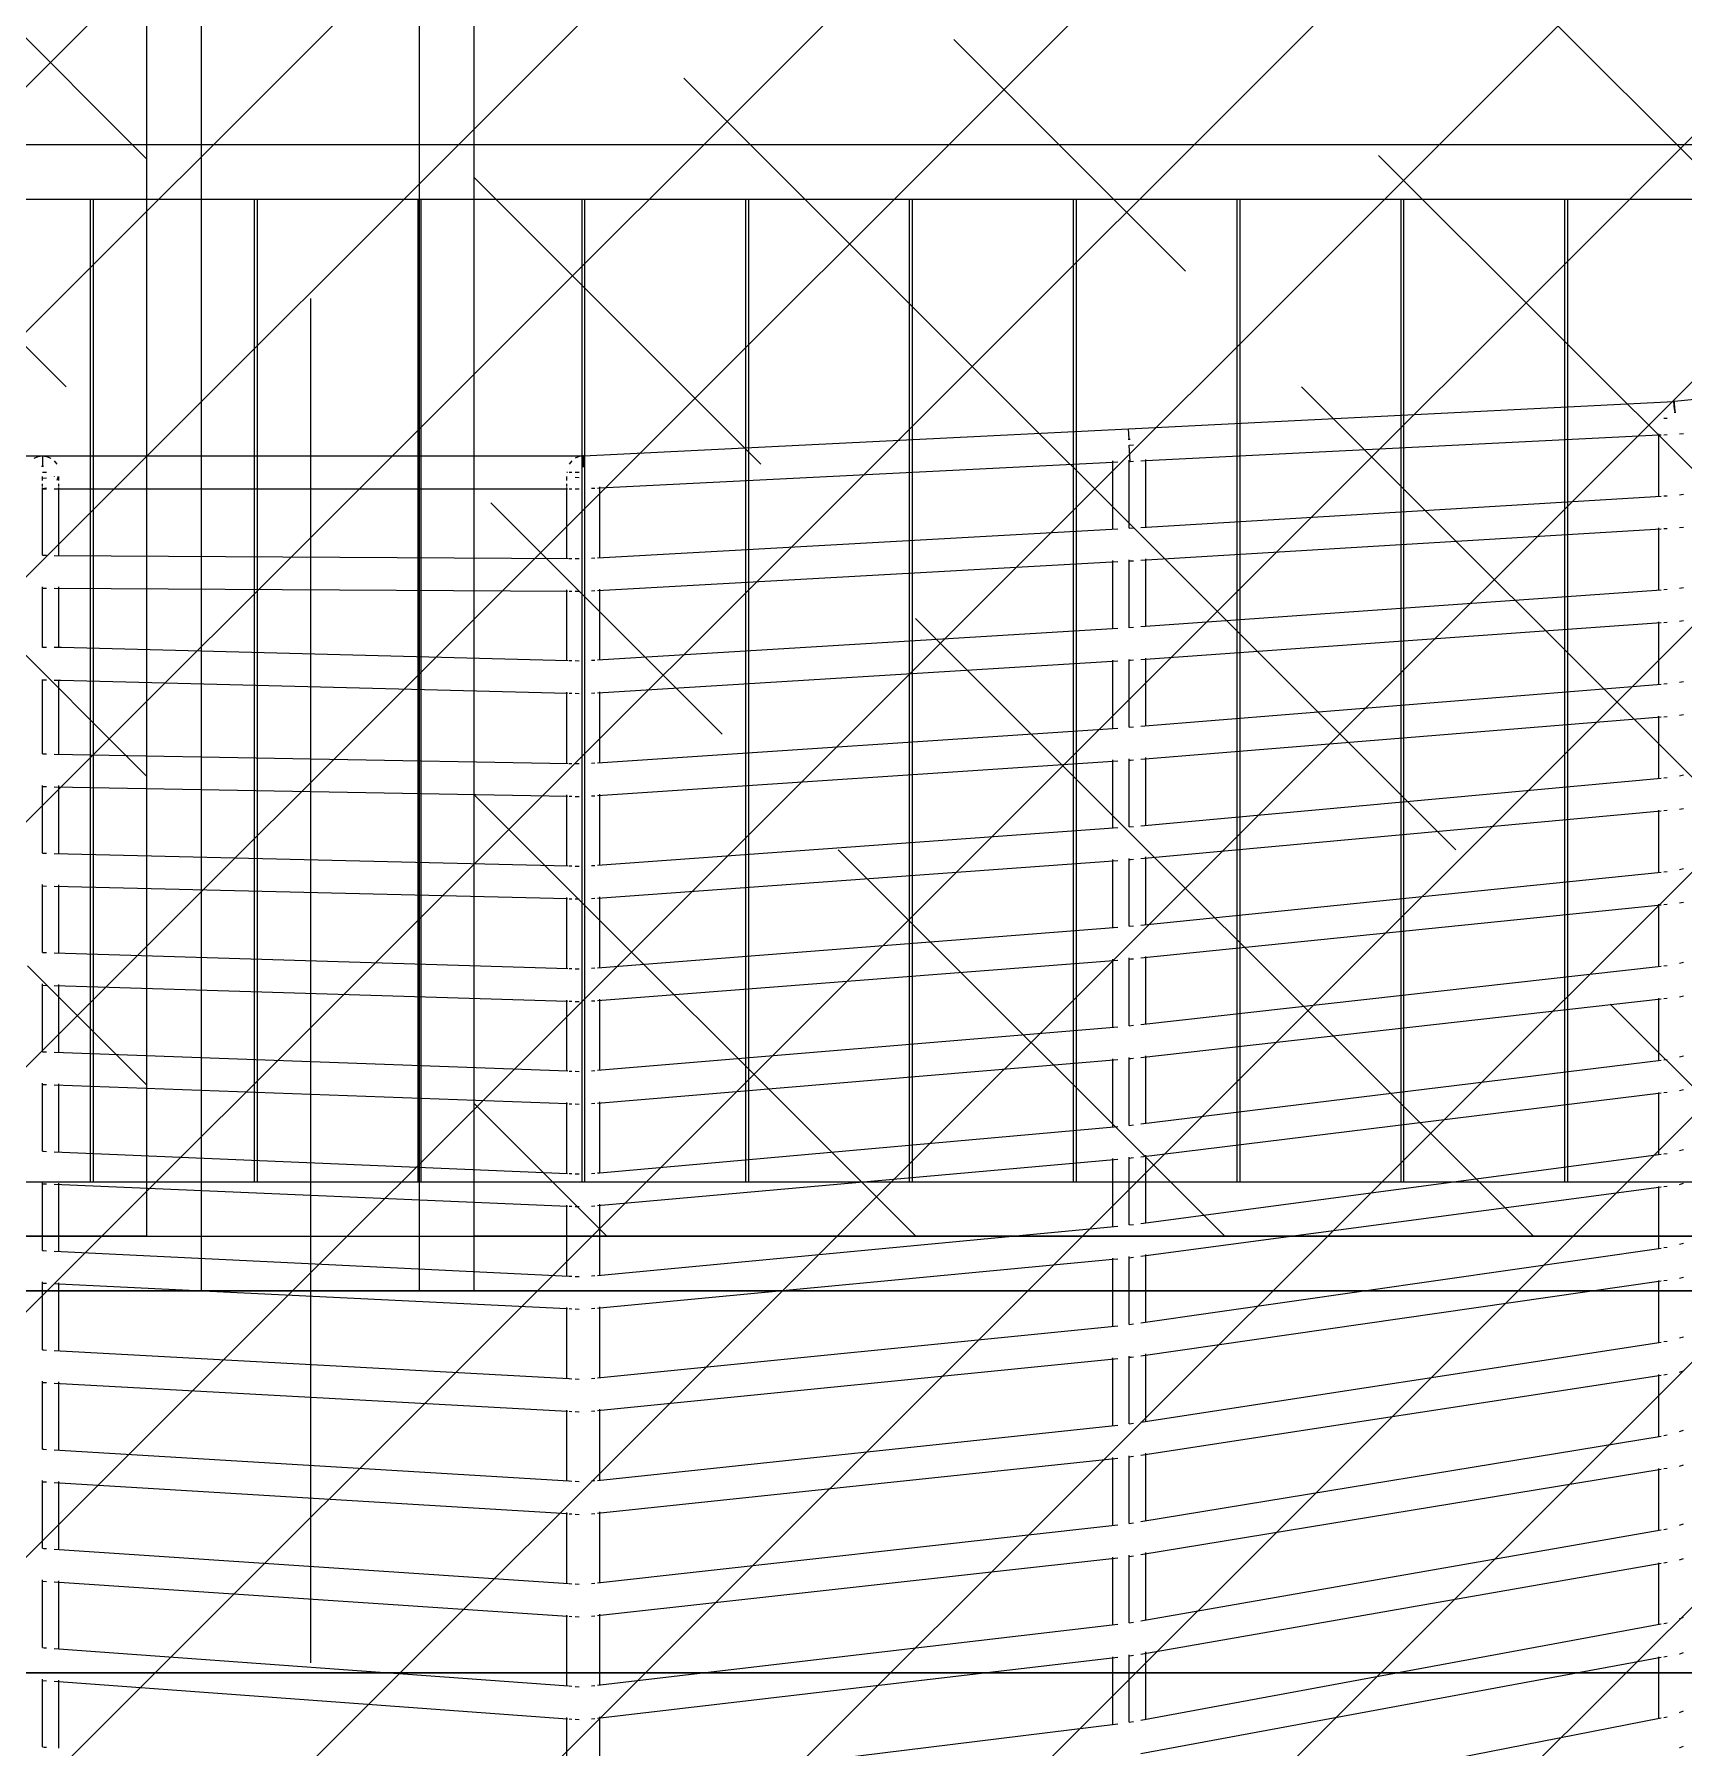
# Model space of a CAD drawing. Header units: millimetres. Extents: x 886808 to 1650903, y -1008069 to 230892.
# Drawn here: x 1025019 to 1026529, y -355429 to -353859 of the extents above; entities that cross this region are included whole.
import ezdxf

# ---------------------------------------------------------------- set-up
doc = ezdxf.new("R2010")
doc.units = ezdxf.units.MM
doc.linetypes.add('ACAD_ISO07W100', pattern=[3, 0, -3])
doc.linetypes.add('CENTER', pattern=[2, 1.25, -0.25, 0.25, -0.25])
doc.layers.get('0').update_dxf_attribs({"lineweight": 0})
for name, color, linetype, lineweight in [('0.NETMANHNHAT-0.05', 251, 'Continuous', 0), ('03- Net Cua- 153', 153, 'Continuous', 9), ('8l NET TO', 8, 'Continuous', 9), ('A-Wall', 113, 'Continuous', 30), ('A_Dim', 8, 'Continuous', 5), ('M-HVAC-CDFF', 50, 'Continuous', 5)]:
    doc.layers.add(name, color=color, linetype=linetype, lineweight=lineweight)

# ---------------------------------------------------------------- blocks, each defined once
blk = doc.blocks.new('Air Terminals 4 - Air Terminals 4-6275953-MẶT ĐỨNG TRỤC A-H')
at = {"layer": 'M-HVAC-CDFF'}
for p, q in [((1200, 4200), (26700, 4200)), ((26700, 4150), (1200, 4150))]:
    blk.add_line(p, q, dxfattribs=at)
blk = doc.blocks.new('A$C62D649C3')
at = {"transparency": 33554636}
for p, q in [((11798.6, 5514.9), (11299.3, 5465)), ((10799.3, 5440), (11298.6, 5464.9)), ((11298.6, 5464.9), (11298.9, 5465)), ((11299.3, 5457.5), (11298.6, 5464.9)), ((11299.3, 5465), (11298.9, 5465)), ((11299.7, 5457.5), (11299.3, 5465)), ((11289.5, 5449.5), (11292.6, 5449.6)), ((11299.1, 5455), (11300.1, 5455)), ((11299.3, 5457.5), (11299.6, 5455)), ((11299.7, 5457.5), (11299.8, 5455)), ((11300.1, 5455), (11300.7, 5455)), ((10300.1, 5415), (10799.3, 5440)), ((10799.8, 5430.3), (10799.3, 5440)), ((10815.1, 5410.7), (11285.1, 5434.2)), ((11285.1, 5434.2), (11285.1, 5435.3)), ((11285.1, 5434.2), (11287.1, 5434.3)), ((11285.1, 5378.1), (11285.1, 5434.2)), ((11289.5, 5434.5), (11292.6, 5434.6)), ((11303.9, 5435.3), (11307.6, 5435.7)), ((10799, 5430.3), (10800.1, 5430.3)), ((10800.1, 5430.3), (10800.9, 5430.3)), ((10800.1, 5425), (10803.9, 5425.2)), ((10800.8, 5410), (10800.1, 5425)), ((9300.8, 5415), (9804.8, 5415)), ((9797.3, 5413), (9800.9, 5414.5)), ((9800.9, 5414.5), (9804.8, 5415)), ((9803.8, 5405.5), (9804.8, 5405.6)), ((9804.8, 5415), (9808.6, 5414.5)), ((9804.8, 5415), (10299.3, 5415)), ((9804.8, 5415), (9804.8, 5405.6)), ((9804.8, 5405.6), (9805.7, 5405.5)), ((9808.6, 5414.5), (9812.3, 5413)), ((9815.4, 5410.6), (9817.8, 5407.5)), ((10289.5, 5410.6), (10287.1, 5407.5)), ((10296.2, 5414.5), (10292.6, 5413)), ((10299.7, 5415), (10296.2, 5414.5)), ((10299.1, 5405.4), (10299.8, 5405.4)), ((10299.3, 5415), (10299.7, 5415)), ((10299.3, 5414.9), (10299.3, 5415)), ((10299.3, 5415), (10299.7, 5415)), ((10299.8, 5405.4), (10299.3, 5414.9)), ((10300.1, 5415), (10299.7, 5415)), ((10299.7, 5415), (10300.1, 5415)), ((10299.8, 5405.4), (10300.1, 5405.4)), ((10300.1, 5405.4), (10300.1, 5415)), ((10300.1, 5405.4), (10300.9, 5405.4)), ((10315.1, 5385.7), (10785.1, 5409.2)), ((10785.1, 5348), (10785.1, 5410.4)), ((10785.1, 5409.2), (10789.5, 5409.5)), ((10800.1, 5348.8), (10800.1, 5411.1)), ((10800.1, 5410), (10800.8, 5410)), ((10800.8, 5410), (10803.9, 5410.2)), ((10810.7, 5410.5), (10815.1, 5410.7)), ((10815.1, 5349.7), (10815.1, 5411.7)), ((9804.8, 5400), (9808.6, 5400)), ((9804.8, 5400), (9808.6, 5400)), ((9804.8, 5394.4), (9804.8, 5396.1)), ((9804.8, 5392.5), (9804.8, 5396.1)), ((9808.6, 5394.6), (9804.8, 5394.4)), ((9804.8, 5392.5), (9804.8, 5394.4)), ((9804.8, 5387), (9804.8, 5389.4)), ((9804.8, 5387), (9804.8, 5389.4)), ((9804.8, 5324), (9804.8, 5386.2)), ((9804.8, 5385), (9804.8, 5385.5)), ((9808.6, 5385.5), (9804.8, 5385)), ((9815.5, 5396.1), (9815.4, 5396)), ((9819.2, 5396.1), (9817.8, 5392.5)), ((9819.8, 5392.5), (9819.8, 5396.1)), ((9819.8, 5387), (9819.8, 5389.4)), ((9819.8, 5323.9), (9819.8, 5386.2)), ((10285.1, 5400), (10285.6, 5400)), ((10285.1, 5392.5), (10285.1, 5396.1)), ((10285.1, 5387), (10285.1, 5389.4)), ((10285.1, 5385), (10285.1, 5386.1)), ((10287.1, 5400), (10289.5, 5400)), ((10287.1, 5400), (10289.5, 5400)), ((10287.1, 5400), (10289.5, 5400)), ((10292.6, 5400), (10296.2, 5400)), ((10292.6, 5400), (10296.2, 5400)), ((10292.6, 5400), (10296.2, 5400)), ((10296.2, 5394.8), (10292.6, 5395.3)), ((10307.6, 5385.4), (10310.7, 5385.5)), ((10313.1, 5385.6), (10315.1, 5385.7)), ((10315.1, 5385.7), (10315.1, 5386.8)), ((10315.1, 5321.8), (10315.1, 5385.7)), ((9804.8, 5385), (9808.6, 5385)), ((9815.4, 5385), (10285.6, 5385)), ((10285.1, 5321.1), (10285.1, 5385)), ((10287.1, 5385), (10289.5, 5385)), ((10292.6, 5385), (10296.2, 5385)), ((10810.7, 5349.4), (11287.1, 5378.2)), ((11289.5, 5378.4), (11292.6, 5378.5)), ((11303.9, 5379.5), (11307.6, 5380)), ((10313.1, 5321.7), (10789.5, 5348.2)), ((10800.1, 5348.8), (10803.9, 5349)), ((10810.7, 5319.4), (11287.1, 5348.2)), ((11285.1, 5348.1), (11285.1, 5349.1)), ((11285.1, 5292), (11285.1, 5348.1)), ((11289.5, 5348.4), (11292.6, 5348.6)), ((11303.9, 5349.4), (11307.6, 5349.8)), ((9804.8, 5324), (9804.9, 5324)), ((9804.9, 5324), (9808.6, 5324)), ((9815.4, 5323.9), (10286.6, 5321)), ((10287.1, 5321), (10289.5, 5321)), ((10292.6, 5321), (10296.2, 5321)), ((10307.6, 5321.4), (10310.7, 5321.6)), ((10313.1, 5291.7), (10789.5, 5318.2)), ((10785.1, 5256.7), (10785.1, 5319.1)), ((10800.1, 5257.6), (10800.1, 5319.9)), ((10800.1, 5318.8), (10800.9, 5318.9)), ((10800.9, 5318.9), (10803.9, 5319)), ((10815.1, 5258.7), (10815.1, 5320.7)), ((9804.8, 5239.5), (9804.8, 5295.2)), ((9804.8, 5294), (9808.6, 5294)), ((9815.4, 5294), (10285.6, 5291.1)), ((9819.8, 5239.4), (9819.8, 5295.1)), ((10285.1, 5291.1), (10285.1, 5292.2)), ((10285.1, 5227.4), (10285.1, 5291.1)), ((10287.1, 5291.1), (10289.5, 5291.1)), ((10292.6, 5291.1), (10296.2, 5291.1)), ((10307.6, 5291.4), (10310.7, 5291.6)), ((10315.1, 5291.8), (10315.1, 5292.9)), ((10315.1, 5227.9), (10315.1, 5291.8)), ((11287.1, 5292.1), (10810.7, 5258.4)), ((11292.6, 5292.5), (11289.5, 5292.3)), ((11307.6, 5294.2), (11303.9, 5293.7)), ((11287.1, 5262), (10810.7, 5228.3)), ((11285.1, 5261.9), (11285.1, 5262.9)), ((11285.1, 5205.8), (11285.1, 5261.9)), ((11292.6, 5262.4), (11289.5, 5262.2)), ((11307.6, 5263.9), (11303.9, 5263.4)), ((10789.5, 5257), (10313.1, 5227.8)), ((10803.9, 5257.9), (10800.1, 5257.6)), ((9808.6, 5239.5), (9804.8, 5239.5)), ((9822.1, 5239.4), (9815.4, 5239.4)), ((10286.1, 5227.4), (9822.1, 5239.4)), ((10800.1, 5166.4), (10800.1, 5228.6)), ((10815.1, 5167.7), (10815.1, 5229.6)), ((10289.5, 5227.3), (10287.1, 5227.3)), ((10296.2, 5227.1), (10292.6, 5227.2)), ((10310.7, 5227.7), (10307.6, 5227.5)), ((10789.5, 5226.9), (10313.1, 5197.8)), ((10785.1, 5165.4), (10785.1, 5227.8)), ((10801.1, 5227.6), (10800.1, 5227.6)), ((10803.9, 5227.8), (10801.1, 5227.6)), ((9804.8, 5142.1), (9804.8, 5210.1)), ((9808.6, 5209.5), (9804.8, 5209.5)), ((9821.6, 5209.4), (9815.4, 5209.4)), ((9819.8, 5141.8), (9819.8, 5210)), ((10285.6, 5197.4), (9821.6, 5209.4)), ((10285.1, 5197.4), (10285.1, 5198.5)), ((10285.1, 5133.3), (10285.1, 5197.4)), ((10289.5, 5197.3), (10287.1, 5197.3)), ((10296.2, 5197.1), (10292.6, 5197.2)), ((10310.7, 5197.6), (10307.6, 5197.4)), ((10315.1, 5197.9), (10315.1, 5198.9)), ((10315.1, 5134), (10315.1, 5197.9)), ((10810.7, 5167.3), (11287.1, 5206)), ((11289.5, 5206.2), (11292.6, 5206.4)), ((11303.9, 5207.8), (11307.6, 5208.4)), ((10313.1, 5133.9), (10789.5, 5165.7)), ((10800.1, 5166.4), (10803.9, 5166.8)), ((10810.7, 5137.2), (11287.1, 5175.9)), ((11285.1, 5175.7), (11285.1, 5176.7)), ((11285.1, 5119.7), (11285.1, 5175.7)), ((11289.5, 5176.1), (11292.6, 5176.3)), ((11303.9, 5177.4), (11307.6, 5178)), ((9804.8, 5142.1), (9805.6, 5142)), ((9805.6, 5142), (9808.6, 5142)), ((9815.4, 5141.8), (10286.3, 5133.3)), ((10313.1, 5103.8), (10789.5, 5135.7)), ((10785.1, 5074.1), (10785.1, 5136.5)), ((10800.1, 5075.3), (10800.1, 5137.5)), ((10800.1, 5136.4), (10801.2, 5136.4)), ((10801.2, 5136.4), (10803.9, 5136.7)), ((10815.1, 5076.6), (10815.1, 5138.6)), ((10287.1, 5133.2), (10289.5, 5133.2)), ((10292.6, 5133.1), (10296.2, 5133.1)), ((10307.6, 5133.5), (10310.7, 5133.7)), ((10810.7, 5076.2), (11287.1, 5119.9)), ((11289.5, 5120.1), (11292.6, 5120.4)), ((11303.9, 5122), (11307.6, 5122.7)), ((9804.8, 5051), (9804.8, 5113.2)), ((9804.8, 5112), (9808.6, 5112)), ((9815.4, 5111.8), (10285.6, 5103.3)), ((9819.8, 5050.7), (9819.8, 5113)), ((10285.1, 5103.3), (10285.1, 5104.4)), ((10285.1, 5039.4), (10285.1, 5103.3)), ((10287.1, 5103.2), (10289.5, 5103.2)), ((10292.6, 5103.1), (10296.2, 5103.1)), ((10307.6, 5103.5), (10310.7, 5103.7)), ((10315.1, 5104), (10315.1, 5105)), ((10315.1, 5040.1), (10315.1, 5104)), ((10810.7, 5046.1), (11287.1, 5089.8)), ((11285.1, 5089.6), (11285.1, 5090.5)), ((11285.1, 5033.5), (11285.1, 5089.6)), ((11289.5, 5090), (11292.6, 5090.3)), ((11303.9, 5091.5), (11307.6, 5092.1)), ((10313.1, 5040), (10789.5, 5074.5)), ((10800.1, 5075.3), (10803.9, 5075.6)), ((9804.8, 5051), (9805.3, 5051)), ((9805.3, 5051), (9808.6, 5050.9)), ((9815.4, 5050.8), (10286.1, 5039.3)), ((10307.6, 5039.6), (10310.7, 5039.8)), ((10313.1, 5009.9), (10789.5, 5044.4)), ((10785.1, 4982.9), (10785.1, 5045.2)), ((10800.1, 4984.1), (10800.1, 5046.2)), ((10800.1, 5045.2), (10801.3, 5045.3)), ((10801.3, 5045.3), (10803.9, 5045.5)), ((10815.1, 4985.6), (10815.1, 5047.6)), ((10287.1, 5039.3), (10289.5, 5039.3)), ((10292.6, 5039.2), (10296.2, 5039.1)), ((10810.7, 4985.1), (11287.1, 5033.7)), ((11289.5, 5034), (11292.6, 5034.3)), ((11303.9, 5036.1), (11307.6, 5036.9)), ((9804.8, 4960), (9804.8, 5022.2)), ((9804.8, 5021), (9808.6, 5020.9)), ((9815.4, 5020.8), (10285.6, 5009.4)), ((9819.8, 4959.6), (9819.8, 5021.9)), ((10285.1, 5009.4), (10285.1, 5010.4)), ((10285.1, 4945.4), (10285.1, 5009.4)), ((10287.1, 5009.3), (10289.5, 5009.3)), ((10292.6, 5009.2), (10296.2, 5009.1)), ((10307.6, 5009.5), (10310.7, 5009.7)), ((10315.1, 5010.1), (10315.1, 5011.1)), ((10315.1, 4946.2), (10315.1, 5010.1)), ((10810.7, 4955), (11287.1, 5003.6)), ((11285.1, 5003.4), (11285.1, 5004.3)), ((11285.1, 4947.4), (11285.1, 5003.4)), ((11289.5, 5003.9), (11292.6, 5004.2)), ((11303.9, 5005.5), (11307.6, 5006.3)), ((10313.1, 4946), (10789.5, 4983.2)), ((10800.1, 4984.1), (10803.9, 4984.5)), ((9804.8, 4960), (9805.4, 4960)), ((9805.4, 4960), (9808.6, 4959.9)), ((9815.4, 4959.7), (10286, 4945.4)), ((10307.6, 4945.6), (10310.7, 4945.9)), ((10313.1, 4916), (10789.5, 4953.1)), ((10785.1, 4891.5), (10785.1, 4953.9)), ((10800.1, 4892.8), (10800.1, 4955)), ((10800.1, 4954), (10801.4, 4954.1)), ((10801.4, 4954.1), (10803.9, 4954.3)), ((10810.7, 4894), (11287.1, 4947.6)), ((10815.1, 4894.5), (10815.1, 4956.5)), ((11289.5, 4947.9), (11292.6, 4948.2)), ((11303.9, 4950.2), (11307.6, 4951.1)), ((9804.8, 4869), (9804.8, 4931.2)), ((9804.8, 4930.1), (9808.6, 4929.9)), ((9815.4, 4929.7), (10285.6, 4915.5)), ((9819.8, 4868.5), (9819.8, 4930.8)), ((10287.1, 4945.4), (10289.5, 4945.3)), ((10292.6, 4945.2), (10296.2, 4945.1)), ((10285.1, 4915.5), (10285.1, 4916.5)), ((10285.1, 4851.5), (10285.1, 4915.5)), ((10287.1, 4915.4), (10289.5, 4915.3)), ((10292.6, 4915.2), (10296.2, 4915.1)), ((10307.6, 4915.6), (10310.7, 4915.8)), ((10315.1, 4916.1), (10315.1, 4917.2)), ((10315.1, 4852.3), (10315.1, 4916.1)), ((10810.7, 4863.9), (11287.1, 4917.5)), ((11285.1, 4917.3), (11285.1, 4918.1)), ((11285.1, 4861.2), (11285.1, 4917.3)), ((11289.5, 4917.8), (11292.6, 4918.1)), ((11303.9, 4919.5), (11307.6, 4920.4)), ((10313.1, 4852.1), (10789.5, 4891.9)), ((10800.1, 4892.8), (10803.9, 4893.3)), ((9804.8, 4869), (9805.5, 4869)), ((9805.5, 4869), (9808.6, 4868.9)), ((9815.4, 4868.6), (10285.8, 4851.5)), ((10287.1, 4851.4), (10289.5, 4851.3)), ((10292.6, 4851.2), (10296.2, 4851.1)), ((10307.6, 4851.6), (10310.7, 4851.9)), ((10313.1, 4822.1), (10789.5, 4861.9)), ((10785.1, 4800.2), (10785.1, 4862.5)), ((10800.1, 4801.6), (10800.1, 4863.7)), ((10800.1, 4862.8), (10801.6, 4862.9)), ((10801.6, 4862.9), (10803.9, 4863.2)), ((10810.7, 4802.9), (11287.1, 4861.4)), ((10815.1, 4803.5), (10815.1, 4865.4)), ((11289.5, 4861.7), (11292.6, 4862.1)), ((11303.9, 4864.4), (11307.6, 4865.3)), ((9804.8, 4778), (9804.8, 4840.2)), ((9804.8, 4839.1), (9808.6, 4839)), ((9815.4, 4838.7), (10285.6, 4821.6)), ((9819.8, 4777.3), (9819.8, 4839.7)), ((10285.1, 4821.6), (10285.1, 4822.5)), ((10285.1, 4757.6), (10285.1, 4821.6)), ((10287.1, 4821.5), (10289.5, 4821.4)), ((10292.6, 4821.3), (10296.2, 4821.2)), ((10307.6, 4821.6), (10310.7, 4821.9)), ((10315.1, 4822.3), (10315.1, 4823.2)), ((10315.1, 4758.3), (10315.1, 4822.3)), ((10810.7, 4772.9), (11287.1, 4831.4)), ((11285.1, 4831.1), (11285.1, 4831.9)), ((11285.1, 4775), (11285.1, 4831.1)), ((11289.5, 4831.7), (11292.6, 4832.1)), ((11303.9, 4833.6), (11307.6, 4834.5)), ((10315.1, 4758.3), (10789.5, 4800.6)), ((10800.1, 4801.6), (10803.9, 4802.1)), ((9804.8, 4778), (9805.6, 4777.9)), ((9805.6, 4777.9), (9808.6, 4777.8)), ((9815.4, 4777.5), (10285.6, 4757.5)), ((10810.7, 4711.8), (11287.1, 4775.3)), ((10815.1, 4712.4), (10815.1, 4774.4)), ((11289.5, 4775.6), (11292.6, 4776)), ((11303.9, 4778.5), (11307.6, 4779.5)), ((10287.1, 4757.5), (10289.5, 4757.4)), ((10292.6, 4757.2), (10296.2, 4757.1)), ((10307.6, 4757.6), (10310.7, 4757.9)), ((10313.1, 4728.2), (10789.5, 4770.7)), ((10313.1, 4758.1), (10315.1, 4758.3)), ((10785.1, 4708.9), (10785.1, 4771.2)), ((10800.1, 4710.4), (10800.1, 4772.5)), ((10800.1, 4771.6), (10801.7, 4771.8)), ((10801.7, 4771.8), (10803.9, 4772.1)), ((9804.8, 4687), (9804.8, 4749.1)), ((9804.8, 4748.1), (9808.6, 4748)), ((9815.4, 4747.7), (10285.6, 4727.7)), ((9819.8, 4686.3), (9819.8, 4748.6)), ((10815.1, 4682.4), (11285.1, 4745)), ((11285.1, 4745), (11285.1, 4745.7)), ((11285.1, 4745), (11287.1, 4745.3)), ((11285.1, 4688.9), (11285.1, 4745)), ((11289.5, 4745.6), (11292.6, 4746)), ((11303.9, 4747.6), (11307.6, 4748.6)), ((10285.1, 4727.7), (10285.1, 4728.6)), ((10285.1, 4663.6), (10285.1, 4727.7)), ((10287.1, 4727.6), (10289.5, 4727.5)), ((10292.6, 4727.4), (10296.2, 4727.2)), ((10307.6, 4727.7), (10310.7, 4728)), ((10315.1, 4728.4), (10315.1, 4729.3)), ((10315.1, 4664.4), (10315.1, 4728.4)), ((10800.1, 4710.4), (10803.9, 4710.9)), ((10313.1, 4664.2), (10789.5, 4709.3)), ((9804.8, 4687), (9805.7, 4686.9)), ((9805.7, 4686.9), (9808.6, 4686.8)), ((9815.4, 4686.5), (10287, 4663.5)), ((10315.1, 4634.5), (10785.1, 4679)), ((10785.1, 4617.7), (10785.1, 4680)), ((10785.1, 4679), (10789.5, 4679.4)), ((10800.1, 4619.3), (10800.1, 4681.4)), ((10800.1, 4680.4), (10801.7, 4680.6)), ((10801.7, 4680.6), (10803.9, 4680.9)), ((10810.7, 4620.8), (11287.1, 4689.2)), ((10810.7, 4681.8), (10815.1, 4682.4)), ((10815.1, 4621.4), (10815.1, 4683.3)), ((11289.5, 4689.6), (11292.6, 4690)), ((11303.9, 4692.7), (11307.6, 4693.8)), ((10287.1, 4663.5), (10289.5, 4663.4)), ((10292.6, 4663.3), (10296.2, 4663.1)), ((10307.6, 4663.7), (10310.7, 4664)), ((9804.8, 4596.1), (9804.8, 4658.2)), ((9804.8, 4657.2), (9808.6, 4657)), ((9815.4, 4656.6), (9819.8, 4656.4)), ((9819.8, 4595.2), (9819.8, 4657.5)), ((9819.8, 4656.4), (10285.1, 4633.9)), ((10810.7, 4590.6), (11287.1, 4659.1)), ((11285.1, 4602.8), (11285.1, 4659.6)), ((11289.5, 4659.4), (11292.6, 4659.8)), ((11303.9, 4661.6), (11307.6, 4662.7)), ((10285.1, 4633.9), (10285.1, 4634.7)), ((10285.1, 4633.9), (10285.6, 4633.8)), ((10285.1, 4569.8), (10285.1, 4633.9)), ((10287.1, 4633.7), (10289.5, 4633.6)), ((10292.6, 4633.5), (10296.2, 4633.3)), ((10307.6, 4633.8), (10310.7, 4634.1)), ((10313.1, 4634.3), (10315.1, 4634.5)), ((10315.1, 4634.5), (10315.1, 4635.4)), ((10315.1, 4570.5), (10315.1, 4634.5)), ((10313.1, 4570.3), (10789.5, 4618.1)), ((10800.1, 4619.3), (10803.9, 4619.8)), ((10810.7, 4529.8), (11287.1, 4603.1)), ((11289.5, 4603.5), (11292.6, 4604)), ((11303.9, 4606.9), (11307.6, 4608)), ((9804.8, 4596.1), (9805.8, 4596)), ((9805.8, 4596), (9808.6, 4595.8)), ((9815.4, 4595.5), (10286.9, 4569.7)), ((10313.1, 4540.3), (10789.5, 4588.1)), ((10785.1, 4526.5), (10785.1, 4588.7)), ((10800.1, 4528.1), (10800.1, 4590.2)), ((10800.1, 4589.2), (10801.8, 4589.4)), ((10801.8, 4589.4), (10803.9, 4589.7)), ((10815.1, 4530.4), (10815.1, 4592.3)), ((10287.1, 4569.7), (10289.5, 4569.5)), ((10292.6, 4569.4), (10296.2, 4569.2)), ((10307.6, 4569.8), (10310.7, 4570.1)), ((10810.7, 4499.5), (11287.1, 4572.9)), ((11285.1, 4572.6), (11285.1, 4573.4)), ((11285.1, 4516.7), (11285.1, 4572.6)), ((11289.5, 4573.2), (11292.6, 4573.7)), ((11303.9, 4575.6), (11307.6, 4576.7)), ((9804.8, 4505.1), (9804.8, 4567.2)), ((9804.8, 4566.1), (9808.6, 4565.9)), ((9815.4, 4565.5), (10285.6, 4539.8)), ((9819.8, 4504.2), (9819.8, 4566.5)), ((10285.1, 4539.9), (10285.1, 4540.8)), ((10285.1, 4475.9), (10285.1, 4539.9)), ((10287.1, 4539.8), (10289.5, 4539.6)), ((10292.6, 4539.5), (10296.2, 4539.3)), ((10307.6, 4539.7), (10310.7, 4540.1)), ((10315.1, 4540.5), (10315.1, 4541.5)), ((10315.1, 4476.6), (10315.1, 4540.5)), ((10313.1, 4476.4), (10789.5, 4526.9)), ((10800.1, 4528.1), (10803.9, 4528.7)), ((11303.9, 4521.1), (11307.6, 4522.3)), ((10810.7, 4438.7), (11287.1, 4517)), ((11289.5, 4517.4), (11292.6, 4518)), ((9804.8, 4505.1), (9805.9, 4505)), ((9805.9, 4505), (9808.6, 4504.8)), ((9815.4, 4504.4), (10286.7, 4475.8)), ((10313.1, 4446.3), (10789.5, 4496.8)), ((10785.1, 4435.2), (10785.1, 4497.4)), ((10800.1, 4437), (10800.1, 4499)), ((10800.1, 4498), (10801.9, 4498.1)), ((10801.9, 4498.1), (10803.9, 4498.5)), ((10815.1, 4439.4), (10815.1, 4501.3)), ((11303.9, 4489.5), (11307.6, 4490.7)), ((9804.8, 4414.2), (9804.8, 4476.2)), ((9804.8, 4475.1), (9808.6, 4474.9)), ((9815.4, 4474.4), (10285.6, 4445.9)), ((9819.8, 4413.1), (9819.8, 4475.4)), ((10287.1, 4475.8), (10289.5, 4475.6)), ((10292.6, 4475.5), (10296.2, 4475.2)), ((10307.6, 4475.8), (10310.7, 4476.2)), ((10810.7, 4408.4), (11287.1, 4486.7)), ((11285.1, 4486.4), (11285.1, 4487.1)), ((11285.1, 4430.6), (11285.1, 4486.4)), ((11289.5, 4487.1), (11292.6, 4487.6)), ((10285.1, 4445.9), (10285.1, 4446.9)), ((10285.1, 4382), (10285.1, 4445.9)), ((10287.1, 4445.8), (10289.5, 4445.6)), ((10292.6, 4445.5), (10296.2, 4445.2)), ((10307.6, 4445.7), (10310.7, 4446.1)), ((10315.1, 4446.5), (10315.1, 4447.6)), ((10315.1, 4382.8), (10315.1, 4446.5)), ((10313.1, 4382.5), (10789.5, 4435.7)), ((10800.1, 4437), (10803.9, 4437.6)), ((10810.7, 4347.7), (11287.1, 4431)), ((11289.5, 4431.4), (11292.6, 4431.9)), ((11303.9, 4435.3), (11307.6, 4436.6)), ((9804.8, 4414.2), (9806.1, 4414)), ((9806.1, 4414), (9808.6, 4413.9)), ((9815.4, 4413.4), (10286.6, 4381.9)), ((10313.1, 4352.4), (10789.5, 4405.5)), ((10785.1, 4343.9), (10785.1, 4406.1)), ((10800.1, 4345.8), (10800.1, 4407.8)), ((10800.1, 4406.7), (10802.1, 4406.9)), ((10802.1, 4406.9), (10803.9, 4407.3)), ((10810.7, 4317.2), (11287.1, 4400.5)), ((10815.1, 4348.4), (10815.1, 4410.2)), ((11285.1, 4400.2), (11285.1, 4400.9)), ((11285.1, 4344.5), (11285.1, 4400.2)), ((11289.5, 4400.9), (11292.6, 4401.5)), ((11303.9, 4403.5), (11307.6, 4404.8)), ((9804.8, 4323.2), (9804.8, 4385.3)), ((9804.8, 4384.1), (9808.6, 4383.8)), ((9815.4, 4383.4), (10285.6, 4351.9)), ((9819.8, 4322.1), (9819.8, 4384.4)), ((10287.1, 4381.9), (10289.5, 4381.7)), ((10292.6, 4381.5), (10296.2, 4381.3)), ((10307.6, 4381.9), (10310.7, 4382.3)), ((10285.1, 4352), (10285.1, 4353)), ((10285.1, 4288.1), (10285.1, 4352)), ((10287.1, 4351.8), (10289.5, 4351.7)), ((10292.6, 4351.5), (10296.2, 4351.2)), ((10307.6, 4351.8), (10310.7, 4352.1)), ((10315.1, 4352.6), (10315.1, 4353.7)), ((10315.1, 4288.9), (10315.1, 4352.6)), ((11303.9, 4349.5), (11307.6, 4350.9)), ((10313.1, 4288.6), (10789.5, 4344.5)), ((10800.1, 4345.8), (10803.9, 4346.5)), ((10810.7, 4256.6), (11287.1, 4344.8)), ((11289.5, 4345.3), (11292.6, 4345.9)), ((9804.8, 4323.2), (9806.2, 4323)), ((9806.2, 4323), (9808.6, 4322.9)), ((9815.4, 4322.4), (10286.5, 4288)), ((10815.1, 4257.4), (10815.1, 4319.2)), ((11303.9, 4317.5), (11304.1, 4317.5)), ((11304.1, 4317.5), (11307.6, 4318.8)), ((10313.1, 4258.4), (10789.5, 4314.3)), ((10785.1, 4252.7), (10785.1, 4314.8)), ((10800.1, 4254.7), (10800.1, 4316.6)), ((10800.1, 4315.5), (10802.2, 4315.8)), ((10802.2, 4315.8), (10803.9, 4316.1)), ((10810.7, 4226.1), (11287.1, 4314.3)), ((11285.1, 4314), (11285.1, 4314.7)), ((11285.1, 4258.3), (11285.1, 4314)), ((11289.5, 4314.8), (11292.6, 4315.4)), ((9804.8, 4232.2), (9804.8, 4294.3)), ((9804.8, 4293.1), (9808.6, 4292.8)), ((9815.4, 4292.3), (10285.6, 4258)), ((9819.8, 4231), (9819.8, 4293.3)), ((10287.1, 4288), (10289.5, 4287.8)), ((10292.6, 4287.6), (10296.2, 4287.3)), ((10307.6, 4288), (10310.7, 4288.3)), ((10285.1, 4258.1), (10285.1, 4259.1)), ((10285.1, 4194.2), (10285.1, 4258.1)), ((10287.1, 4257.9), (10289.5, 4257.7)), ((10292.6, 4257.5), (10296.2, 4257.2)), ((10307.6, 4257.8), (10310.7, 4258.1)), ((10315.1, 4258.7), (10315.1, 4259.8)), ((10315.1, 4195), (10315.1, 4258.7)), ((10800.1, 4254.7), (10803.9, 4255.4)), ((10810.7, 4165.6), (11287.1, 4258.7)), ((11289.5, 4259.2), (11292.6, 4259.8)), ((11303.9, 4263.7), (11307.6, 4265.2)), ((10313.1, 4194.7), (10789.5, 4253.2)), ((9804.8, 4232.2), (9806.3, 4232)), ((9806.3, 4232), (9808.6, 4231.9)), ((11303.9, 4231.5), (11304.4, 4231.6)), ((11304.4, 4231.6), (11307.6, 4232.8))]:
    blk.add_line(p, q, dxfattribs=at)

msp = doc.modelspace()

# ---------------------------------------------------------------- hatches: boundary and pattern name
at = {"layer": 'A_Dim', "transparency": 33554457}
h = msp.add_hatch(dxfattribs=at)
h.set_pattern_fill('ANSI31', color=256, scale=50)
h.paths.add_polyline_path([(1057771.5, -351410.1), (1012052.5, -351410.1), (1012052.5, -360423), (1057771.5, -360423)])
at = {"layer": 'A_Dim', "transparency": 33554534}
h = msp.add_hatch(dxfattribs=at)
h.set_pattern_fill('GOST_WOOD', color=256, scale=100, angle=45)
h.set_pattern_definition([(135, (-719101.95, -236661.1), (424.26407, 424.26407), [1000, -200]), (135, (-718819.1, -236661.1), (424.26407, 424.26407), [600, -150, 300, -150]), (135, (-718465.55, -236731.8), (424.26407, 424.26407), [1000, -200])])
h.paths.add_polyline_path([(1047371.8, -351860.1), (1045951.6, -351860.1), (1046640.2, -352360.1), (1047371.8, -352360.1)])
h.paths.add_polyline_path([(1047371.8, -352410.1), (1045896.7, -352410.1), (1045896.7, -354960.1), (1047371.8, -354960.1)])
h.paths.add_polyline_path([(1044196.9, -352410.1), (1042671.8, -352410.1), (1042671.8, -354960.1), (1044196.9, -354960.1)])
h.paths.add_polyline_path([(1028121.8, -352410.1), (1026796.8, -352410.1), (1026796.8, -354960.1), (1028121.8, -354960.1)])
h.paths.add_polyline_path([(1026746.8, -352410.1), (1025421.8, -352410.1), (1025421.8, -354960.1), (1026746.8, -354960.1)])
h.paths.add_polyline_path([(1021071.8, -352410.1), (1019771.8, -352410.1), (1019771.8, -354960.1), (1021071.8, -354960.1)])
h.paths.add_polyline_path([(1021121.8, -354960.1), (1022421.8, -354960.1), (1022421.8, -352410.1), (1021121.8, -352410.1)])
h.paths.add_polyline_path([(1023771.8, -352410.1), (1022471.8, -352410.1), (1022471.8, -354960.1), (1023771.8, -354960.1)])
h.paths.add_polyline_path([(1025121.8, -352410.1), (1023821.8, -352410.1), (1023821.8, -354960.1), (1025121.8, -354960.1)])
h.paths.add_polyline_path([(1029546.8, -354960.1), (1030871.8, -354960.1), (1030871.8, -352410.1), (1029546.8, -352410.1)])
h.paths.add_polyline_path([(1029496.8, -352410.1), (1028171.8, -352410.1), (1028171.8, -354960.1), (1029496.8, -354960.1)])
h.paths.add_polyline_path([(1031171.8, -352410.1), (1031171.8, -354960.1), (1032216.8, -354960.1), (1032216.8, -352410.1)])
h.paths.add_polyline_path([(1036621.8, -352410.1), (1035576.8, -352410.1), (1035576.8, -354960.1), (1036621.8, -354960.1)])
h.paths.add_polyline_path([(1036921.8, -354960.1), (1037966.8, -354960.1), (1037966.8, -352410.1), (1036921.8, -352410.1)])
h.paths.add_polyline_path([(1041326.8, -354960.1), (1042371.8, -354960.1), (1042371.8, -352410.1), (1041326.8, -352410.1)])
h.paths.add_polyline_path([(1045846.7, -351860.1), (1044246.9, -351860.1), (1044246.9, -352360.1), (1045846.7, -352360.1)])
h.paths.add_polyline_path([(1046257.6, -351860.1), (1045896.7, -351860.1), (1045896.7, -352360.1), (1046640.2, -352360.1)])
h.paths.add_polyline_path([(1044196.9, -351860.1), (1042671.8, -351860.1), (1042671.8, -352360.1), (1044196.9, -352360.1)])
h.paths.add_polyline_path([(1042371.8, -351860.1), (1041326.8, -351860.1), (1041326.8, -352360.1), (1042371.8, -352360.1)])
h.paths.add_polyline_path([(1041276.8, -351860.1), (1038016.8, -351860.1), (1038016.8, -352360.1), (1041276.8, -352360.1)])
h.paths.add_polyline_path([(1037966.8, -351860.1), (1036921.8, -351860.1), (1036921.8, -352360.1), (1037966.8, -352360.1)])
h.paths.add_polyline_path([(1036621.8, -351860.1), (1035576.8, -351860.1), (1035576.8, -352360.1), (1036621.8, -352360.1)])
h.paths.add_polyline_path([(1035526.8, -351860.1), (1032266.8, -351860.1), (1032266.8, -352360.1), (1035526.8, -352360.1)])
h.paths.add_polyline_path([(1032216.8, -351860.1), (1031171.8, -351860.1), (1031171.8, -352360.1), (1032216.8, -352360.1)])
h.paths.add_polyline_path([(1030871.8, -351860.1), (1029546.8, -351860.1), (1029546.8, -352360.1), (1030871.8, -352360.1)])
h.paths.add_polyline_path([(1029496.8, -351860.1), (1028171.8, -351860.1), (1028171.8, -352360.1), (1029496.8, -352360.1)])
h.paths.add_polyline_path([(1028121.8, -351860.1), (1026796.8, -351860.1), (1026796.8, -352360.1), (1028121.8, -352360.1)])
h.paths.add_polyline_path([(1026746.8, -351860.1), (1025421.8, -351860.1), (1025421.8, -352360.1), (1026746.8, -352360.1)])
h.paths.add_polyline_path([(1025121.8, -351860.1), (1023821.8, -351860.1), (1023821.8, -352360.1), (1025121.8, -352360.1)])
h.paths.add_polyline_path([(1023771.8, -351860.1), (1022471.8, -351860.1), (1022471.8, -352360.1), (1023771.8, -352360.1)])
h.paths.add_polyline_path([(1022421.8, -351860.1), (1021121.8, -351860.1), (1021121.8, -352360.1), (1022421.8, -352360.1)])
h.paths.add_polyline_path([(1021071.8, -351860.1), (1019771.8, -351860.1), (1019771.8, -352360.1), (1021071.8, -352360.1)])

# ---------------------------------------------------------------- linework, layer by layer
at = {"layer": '0.NETMANHNHAT-0.05', "transparency": 33554636}
for p, q in [((1046221.8, -353960.1), (1020721.8, -353960.1)), ((1046221.8, -354010.1), (1020721.8, -354010.1)), ((1025070.3, -354010.1), (1025070.3, -354910.1)), ((1025073.3, -354910.1), (1025073.3, -354010.1)), ((1025220.3, -354010.1), (1025220.3, -354910.1)), ((1025223.3, -354910.1), (1025223.3, -354010.1)), ((1025370.3, -354010.1), (1025370.3, -354910.1)), ((1025373.3, -354910.1), (1025373.3, -354010.1)), ((1025520.3, -354010.1), (1025520.3, -354910.1)), ((1025523.3, -354910.1), (1025523.3, -354010.1)), ((1025670.3, -354010.1), (1025670.3, -354910.1)), ((1025673.3, -354910.1), (1025673.3, -354010.1)), ((1025820.3, -354010.1), (1025820.3, -354910.1)), ((1025823.3, -354910.1), (1025823.3, -354010.1)), ((1025970.3, -354010.1), (1025970.3, -354910.1)), ((1025973.3, -354910.1), (1025973.3, -354010.1)), ((1026120.3, -354010.1), (1026120.3, -354910.1)), ((1026123.3, -354910.1), (1026123.3, -354010.1)), ((1026270.3, -354010.1), (1026270.3, -354910.1)), ((1026273.3, -354910.1), (1026273.3, -354010.1)), ((1026420.3, -354010.1), (1026420.3, -354910.1)), ((1026423.3, -354910.1), (1026423.3, -354010.1)), ((1020721.8, -354910.1), (1046221.8, -354910.1))]:
    msp.add_line(p, q, dxfattribs=at)
at = {"layer": '03- Net Cua- 153', "linetype": 'Continuous', "transparency": 33554636}
for points in [[(1019721.8, -351810.1), (1025171.8, -351810.1), (1025171.8, -355010.1), (1019721.8, -355010.1)], [(1025371.8, -351810.1), (1030921.8, -351810.1), (1030921.8, -355010.1), (1025371.8, -355010.1)], [(1019771.8, -351860.1), (1025121.8, -351860.1), (1025121.8, -354960.1), (1019771.8, -354960.1)], [(1028121.8, -355010.1), (1025421.8, -355010.1), (1025421.8, -352410.1), (1028121.8, -352410.1)]]:
    msp.add_lwpolyline(points, close=True, dxfattribs=at)
msp.add_lwpolyline([(1025421.8, -354960.1), (1025421.8, -351860.1), (1030871.8, -351860.1), (1030871.8, -354960.1), (1025421.8, -354960.1), (1025421.8, -352410.1), (1026831.8, -352410.1)], dxfattribs=at)
at = {"layer": '8l NET TO', "color": 251, "linetype": 'CENTER', "ltscale": 1000, "true_color": 0x636466, "transparency": 33554636}
for p, q in [((1025271.8, -344100.9), (1025271.8, -362079.6)), ((1014412.5, -355010.1), (1058473.3, -355010.1))]:
    msp.add_line(p, q, dxfattribs=at)
at = {"layer": 'A-Wall', "transparency": 33554636}
msp.add_lwpolyline([(1019521.8, -355360.1), (1047421.8, -355360.1), (1047421.8, -355010.1), (1019521.8, -355010.1)], close=True, dxfattribs=at)

# ---------------------------------------------------------------- block references
at = {"layer": 'A_Dim', "linetype": 'ACAD_ISO07W100', "transparency": 33554534}
msp.add_blockref('A$C62D649C3', (1015221.7, -359660.1), dxfattribs=at)
at = {"layer": 'M-HVAC-CDFF', "transparency": 33554636}
msp.add_blockref('Air Terminals 4 - Air Terminals 4-6275953-MẶT ĐỨNG TRỤC A-H', (1019521.8, -359160.1), dxfattribs=at)

doc.saveas('drawing.dxf')
